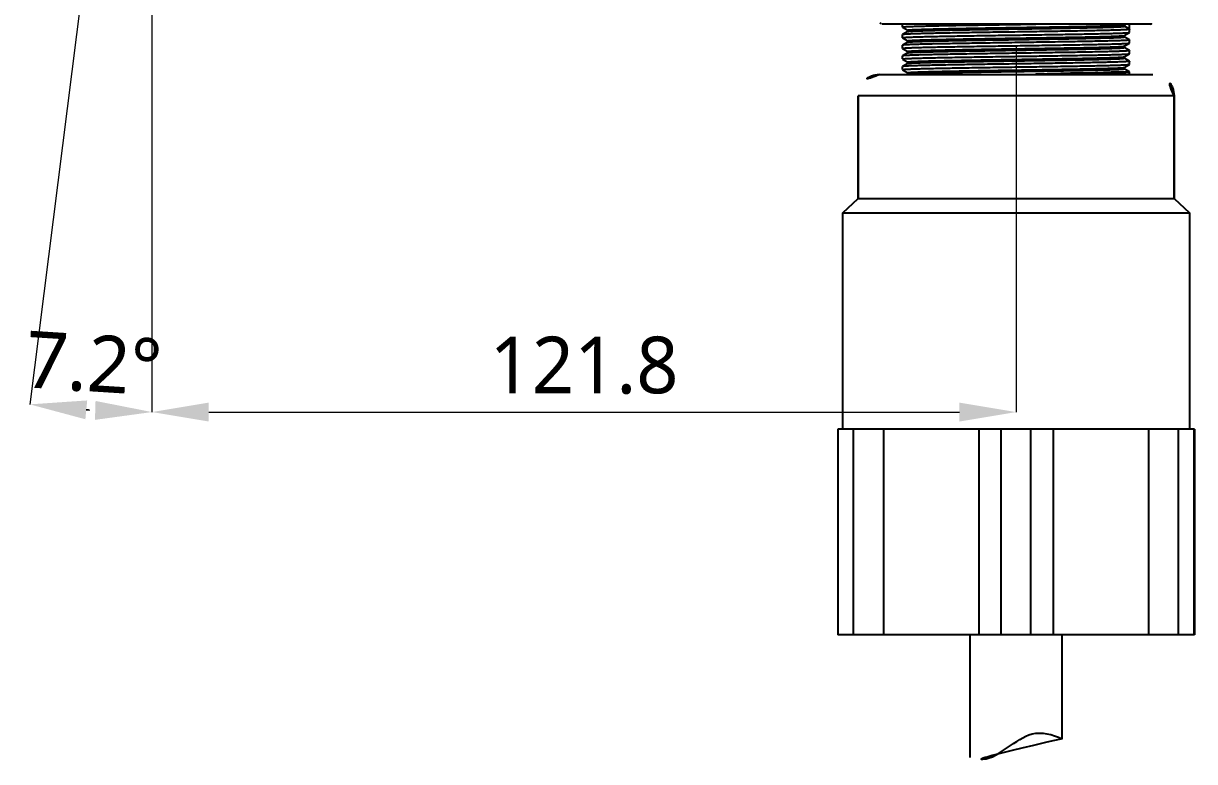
# Model space of a CAD drawing. Extents: x 2937 to 16296674686, y -37409617162 to -250.
# Drawn here: x 16296674314.7 to 16296674479.7, y -37409616994.5 to -37409616890.4 of the extents above; entities that cross this region are included whole.
import ezdxf

# ---------------------------------------------------------------- set-up
doc = ezdxf.new("R2010")
doc.units = 0
doc.header["$LTSCALE"] = 10
doc.header["$MEASUREMENT"] = 0
doc.header["$PDMODE"] = 3
doc.header["$PDSIZE"] = -10
doc.layers.get('0').update_dxf_attribs({"linetype": 'CONTINUOUS'})
doc.layers.get('DEFPOINTS').update_dxf_attribs({"linetype": 'CONTINUOUS'})
doc.layers.add('02___PRT_ALL_AXES', color=7, linetype='CONTINUOUS')
doc.styles.add('Daelim Dimension', font='NanumGothic_1.ttf')
doc.dimstyles.new('DEFAULT', dxfattribs={"dimscale": 2, "dimtxt": 4, "dimasz": 4, "dimexe": 0, "dimexo": 2, "dimgap": 1, "dimtad": 1, "dimdec": 1, "dimzin": 9, "dimdsep": 46, "dimtxsty": 'Daelim Dimension', "dimcen": 0.5, "dimclrd": 5, "dimclre": 5, "dimclrt": 7, "dimadec": 1, "dimazin": 0, "dimtfac": 1, "dimtdec": 1, "dimtix": 1, "dimtmove": 0, "dimatfit": 3, "dimfxl": 1, "dimtolj": 1, "dimtzin": 1, "dimlwd": 9, "dimlwe": 9, "dimarcsym": 0})

# ---------------------------------------------------------------- blocks, each defined once
blk = doc.blocks.new('*D14')
at = {"color": 5, "lineweight": 9, "ltscale": 0.5, "transparency": 16777216}
for p, q in [((16296674332.79675, -37409616811.85373), (16296674332.79675, -37409616945.20768)), ((16296674454.59857, -37409616893.50962), (16296674454.59857, -37409616945.20768)), ((16296674340.79675, -37409616945.20768), (16296674446.59857, -37409616945.20768))]:
    blk.add_line(p, q, dxfattribs=at)
at = {"color": 5, "ltscale": 0.5, "transparency": 16777216}
for points in [[(16296674340.79675, -37409616943.87434), (16296674340.79675, -37409616946.54102), (16296674332.79675, -37409616945.20768)], [(16296674446.59857, -37409616943.87434), (16296674446.59857, -37409616946.54102), (16296674454.59857, -37409616945.20768)]]:
    blk.add_solid(points, dxfattribs=at)
at = {"layer": 'DEFPOINTS', "color": 0, "ltscale": 0.5, "transparency": 16777216}
for p in [(16296674332.79675, -37409616807.85373), (16296674454.59857, -37409616889.50962), (16296674454.59857, -37409616945.20768)]:
    blk.add_point(p, dxfattribs=at)
at = {"color": 7, "ltscale": 0.5, "transparency": 16777216, "insert": (16296674393.69766, -37409616938.64688), "char_height": 8, "attachment_point": 5, "style": 'Daelim Dimension'}
blk.add_mtext('\\A1;121.8', dxfattribs=at)
blk = doc.blocks.new('*D23')
at = {"color": 5, "lineweight": 9, "ltscale": 0.5, "transparency": 16777216}
for p, q in [((16296674332.796749, -37409616813.625504), (16296674332.7967, -37409616945.20768)), ((16296674331.93248, -37409616814.691566), (16296674315.573351, -37409616944.123543))]:
    blk.add_line(p, q, dxfattribs=at)
blk.add_arc((16296674332.796749, -37409616807.853531), 137.35415, 266.13406877, 266.66239337, dxfattribs=at)
at = {"color": 5, "ltscale": 0.5, "transparency": 16777216}
for points in [[(16296674323.407459, -37409616946.22226), (16296674323.66466, -37409616943.568024), (16296674315.573351, -37409616944.123543)], [(16296674324.838921, -37409616943.641937), (16296674324.761271, -37409616946.30748), (16296674332.7967, -37409616945.20768)]]:
    blk.add_solid(points, dxfattribs=at)
at = {"layer": 'DEFPOINTS', "color": 0, "ltscale": 0.5, "transparency": 16777216}
for p in [(16296674333.95709, -37409616798.673012), (16296674332.796749, -37409616807.853737), (16296674332.796749, -37409616809.625504), (16296674332.434059, -37409616810.723152), (16296674327.04212, -37409616945.087082)]:
    blk.add_point(p, dxfattribs=at)
at = {"color": 7, "ltscale": 0.5, "transparency": 16777216, "insert": (16296674324.580139, -37409616938.388527), "char_height": 8, "attachment_point": 5, "rotation": 356.39823723, "style": 'Daelim Dimension'}
blk.add_mtext('\\A1;7.2°', dxfattribs=at)

msp = doc.modelspace()

# ---------------------------------------------------------------- hatches: boundary and pattern name
h = msp.add_hatch()
h.set_pattern_fill('AR-HBONE', color=1, scale=0.03, style=0)
h.set_pattern_definition([(45, (16296671719.4246, -37409616313.9953), (4e-16, 4.310523), [9.144, -3.048]), (135, (16296671721.58, -37409616311.84), (4e-16, 4.310523), [9.144, -3.048])])
edge = h.paths.add_edge_path()
edge.add_line((16296674454.59857, -37409616976.614288), (16296674448.09857, -37409616976.614288))
edge.add_line((16296674448.09857, -37409616976.614288), (16296674448.09857, -37409616993.921043))
edge.add_spline(control_points=[(16296674448.09857, -37409616993.921051), (16296674448.71759, -37409616994.110268), (16296674450.9907, -37409616994.4888), (16296674453.05879, -37409616992.702583), (16296674454.59857, -37409616991.688423)], knot_values=[9.7370628381, 9.7370628381, 9.7370628381, 9.7370628381, 11.6709953029, 16.9351229928, 16.9351229928, 16.9351229928, 16.9351229928], degree=3, periodic=0)
edge.add_line((16296674454.59857, -37409616991.688423), (16296674454.59857, -37409616976.614304))
edge = h.paths.add_edge_path()
edge.add_spline(control_points=[(16296674454.59857, -37409616991.688423), (16296674455.3356, -37409616991.202972), (16296674457.40555, -37409616990.037491), (16296674459.64057, -37409616990.624329), (16296674461.09857, -37409616991.271713)], knot_values=[2.7200032427, 2.7200032427, 2.7200032427, 2.7200032427, 5.23974183, 9.7370628381, 9.7370628381, 9.7370628381, 9.7370628381], degree=3, periodic=0)
edge.add_line((16296674461.09857, -37409616991.271713), (16296674461.09857, -37409616976.614304))
edge.add_line((16296674461.09857, -37409616976.614288), (16296674454.59857, -37409616976.614288))
edge.add_line((16296674454.59857, -37409616976.614288), (16296674454.59857, -37409616991.688408))

# ---------------------------------------------------------------- linework, layer by layer
at = {"color": 9, "linetype": 'Continuous'}
for p, q in [((16296674473.548571, -37409616890.509621), (16296674435.648569, -37409616890.509621)), ((16296674438.59857, -37409616890.926613), (16296674438.59857, -37409616890.509621)), ((16296674438.59857, -37409616890.926613), (16296674438.59857, -37409616890.509621)), ((16296674469.84297, -37409616890.616089), (16296674470.027309, -37409616890.509621)), ((16296674470.59857, -37409616891.676613), (16296674470.59857, -37409616890.509621)), ((16296674470.59857, -37409616891.676613), (16296674470.59857, -37409616890.509621)), ((16296674438.60391, -37409616891.986473), (16296674438.59857, -37409616891.99263)), ((16296674438.59857, -37409616892.426613), (16296674438.59857, -37409616891.99263)), ((16296674438.59857, -37409616892.426613), (16296674438.59857, -37409616891.99263)), ((16296674438.60391, -37409616890.932777), (16296674439.35417, -37409616891.366089)), ((16296674439.35417, -37409616891.553146), (16296674438.60391, -37409616891.986473)), ((16296674439.34857, -37409616891.359619), (16296674439.34857, -37409616891.559624)), ((16296674469.84297, -37409616892.116089), (16296674470.593229, -37409616891.682777)), ((16296674469.84857, -37409616890.809624), (16296674469.84857, -37409616890.609619)), ((16296674470.59857, -37409616891.24263), (16296674469.84857, -37409616890.809624)), ((16296674469.84857, -37409616892.309624), (16296674469.84857, -37409616892.109619)), ((16296674470.593229, -37409616891.682777), (16296674470.59857, -37409616891.676613)), ((16296674438.60391, -37409616893.486473), (16296674438.59857, -37409616893.49263)), ((16296674438.59857, -37409616893.926613), (16296674438.59857, -37409616893.49263)), ((16296674438.59857, -37409616893.926613), (16296674438.59857, -37409616893.49263)), ((16296674438.60391, -37409616892.432777), (16296674439.35417, -37409616892.866089)), ((16296674439.35417, -37409616893.053146), (16296674438.60391, -37409616893.486473)), ((16296674439.34857, -37409616892.859619), (16296674439.34857, -37409616893.059624)), ((16296674470.593229, -37409616892.736473), (16296674469.84297, -37409616892.303146)), ((16296674469.84297, -37409616893.616089), (16296674470.593229, -37409616893.182777)), ((16296674470.593229, -37409616894.236473), (16296674469.84297, -37409616893.803146)), ((16296674469.84857, -37409616893.809624), (16296674469.84857, -37409616893.609619)), ((16296674470.593229, -37409616893.182777), (16296674470.59857, -37409616893.176613)), ((16296674470.59857, -37409616893.176613), (16296674470.59857, -37409616892.74263)), ((16296674470.59857, -37409616893.176613), (16296674470.59857, -37409616892.74263)), ((16296674438.60391, -37409616894.986473), (16296674438.59857, -37409616894.99263)), ((16296674438.59857, -37409616895.426613), (16296674438.59857, -37409616894.99263)), ((16296674438.59857, -37409616895.426613), (16296674438.59857, -37409616894.99263)), ((16296674438.60391, -37409616893.932777), (16296674439.35417, -37409616894.366089)), ((16296674439.35417, -37409616894.553146), (16296674438.60391, -37409616894.986473)), ((16296674438.60391, -37409616895.432777), (16296674439.35417, -37409616895.866089)), ((16296674439.34857, -37409616894.359619), (16296674439.34857, -37409616894.559624)), ((16296674469.84297, -37409616895.116089), (16296674470.593229, -37409616894.682777)), ((16296674470.593229, -37409616895.736473), (16296674469.84297, -37409616895.303146)), ((16296674469.84857, -37409616895.309624), (16296674469.84857, -37409616895.109619)), ((16296674470.593229, -37409616894.682777), (16296674470.59857, -37409616894.676613)), ((16296674470.59857, -37409616894.676613), (16296674470.59857, -37409616894.24263)), ((16296674470.59857, -37409616894.676613), (16296674470.59857, -37409616894.24263)), ((16296674438.60391, -37409616896.486473), (16296674438.59857, -37409616896.49263)), ((16296674438.59857, -37409616896.926613), (16296674438.59857, -37409616896.49263)), ((16296674438.59857, -37409616896.926613), (16296674438.59857, -37409616896.49263)), ((16296674439.35417, -37409616896.053146), (16296674438.60391, -37409616896.486473)), ((16296674438.60391, -37409616896.932777), (16296674439.35417, -37409616897.366089)), ((16296674439.34857, -37409616895.859619), (16296674439.34857, -37409616896.059624)), ((16296674469.84297, -37409616896.616089), (16296674470.593229, -37409616896.182777)), ((16296674470.593229, -37409616897.236473), (16296674469.84297, -37409616896.803146)), ((16296674469.84857, -37409616896.809624), (16296674469.84857, -37409616896.609619)), ((16296674470.593229, -37409616896.182777), (16296674470.59857, -37409616896.176613)), ((16296674470.59857, -37409616896.176613), (16296674470.59857, -37409616895.74263)), ((16296674470.59857, -37409616896.176613), (16296674470.59857, -37409616895.74263)), ((16296674435.34857, -37409616897.614288), (16296674473.84857, -37409616897.614288)), ((16296674439.35417, -37409616897.553146), (16296674439.24831, -37409616897.614288)), ((16296674439.34857, -37409616897.359619), (16296674439.34857, -37409616897.559624)), ((16296674470.59857, -37409616897.614288), (16296674470.59857, -37409616897.24263)), ((16296674470.59857, -37409616897.614288), (16296674470.59857, -37409616897.24263))]:
    msp.add_line(p, q, dxfattribs=at)
at = {"color": 7, "linetype": 'Continuous'}
for p, q in [((16296674476.84857, -37409616900.614288), (16296674432.34857, -37409616900.614288)), ((16296674432.34857, -37409616915.114288), (16296674432.34857, -37409616900.614288)), ((16296674476.84857, -37409616915.114288), (16296674476.84857, -37409616900.614288)), ((16296674479.748421, -37409616947.614288), (16296674429.448721, -37409616947.614288)), ((16296674429.510309, -37409616976.614288), (16296674429.510309, -37409616947.614288)), ((16296674431.68457, -37409616976.614288), (16296674431.68457, -37409616947.614288)), ((16296674435.91678, -37409616947.614288), (16296674435.91678, -37409616976.614288)), ((16296674449.33968, -37409616947.614288), (16296674449.33968, -37409616976.614288)), ((16296674452.502951, -37409616976.614288), (16296674452.502951, -37409616947.614288)), ((16296674456.6742, -37409616976.614288), (16296674456.6742, -37409616947.614288)), ((16296674459.83968, -37409616947.614288), (16296674459.83968, -37409616976.614288)), ((16296674473.268181, -37409616947.614288), (16296674473.268181, -37409616976.614288)), ((16296674477.50127, -37409616976.614288), (16296674477.50127, -37409616947.614288)), ((16296674479.67761, -37409616976.614288), (16296674479.67761, -37409616947.614288)), ((16296674479.748421, -37409616976.614288), (16296674429.448721, -37409616976.614288)), ((16296674448.09857, -37409616993.921051), (16296674448.09857, -37409616976.614288)), ((16296674461.09857, -37409616991.271713), (16296674461.09857, -37409616976.614288))]:
    msp.add_line(p, q, dxfattribs=at)
at = {"color": 9, "linetype": 'Continuous'}
for centre, start, end in [((16296674435.648569, -37409616890.309624), 180, 270), ((16296674473.548571, -37409616890.309624), 270, 0)]:
    msp.add_arc(centre, 0.2, start, end, dxfattribs=at)
at = {"color": 7, "linetype": 'Continuous'}
for centre, start, end in [((16296674435.34857, -37409616900.614288), 90, 180), ((16296674473.84857, -37409616900.614288), 0, 90)]:
    msp.add_arc(centre, 3, start, end, dxfattribs=at)
at = {"color": 9, "linetype": 'Continuous'}
for points, knots in [([(16296674438.59857, -37409616890.926613), (16296674438.59857, -37409616890.92366), (16296674438.608191, -37409616890.917419), (16296674438.625561, -37409616890.912552), (16296674438.65617, -37409616890.905907), (16296674438.69758, -37409616890.899841), (16296674438.7512, -37409616890.893379), (16296674438.84597, -37409616890.884117), (16296674438.99382, -37409616890.87294), (16296674439.20595, -37409616890.860207), (16296674439.46394, -37409616890.847397), (16296674439.766991, -37409616890.834518), (16296674440.11422, -37409616890.821609), (16296674440.504589, -37409616890.80867), (16296674441.10784, -37409616890.790604), (16296674441.95997, -37409616890.768417), (16296674443.092819, -37409616890.742706), (16296674444.36265, -37409616890.716942), (16296674445.75433, -37409616890.691116), (16296674447.251301, -37409616890.665268), (16296674448.835739, -37409616890.639389), (16296674451.067961, -37409616890.604431), (16296674453.92944, -37409616890.561523), (16296674456.237711, -37409616890.527206), (16296674457.397221, -37409616890.509644)], [0, 0, 0, 0, 0.0004694732, 0.0014812246, 0.0031014606, 0.0053419749, 0.0082060273, 0.0116943961, 0.0205375138, 0.0318466089, 0.0455916713, 0.0617350016, 0.0802256462, 0.1010108101, 0.1240300982, 0.1764844114, 0.2369677329, 0.3047609379, 0.3790567077, 0.458972199, 0.5435561705, 0.631800675, 0.8150431277, 1, 1, 1, 1]), ([(16296674438.59857, -37409616892.426613), (16296674438.59857, -37409616892.42411), (16296674438.605881, -37409616892.418503), (16296674438.620081, -37409616892.414062), (16296674438.64432, -37409616892.408157), (16296674438.6945, -37409616892.399918), (16296674438.781309, -37409616892.389908), (16296674438.91325, -37409616892.378738), (16296674439.082451, -37409616892.367378), (16296674439.288361, -37409616892.355949), (16296674439.53054, -37409616892.344467), (16296674439.80843, -37409616892.332947), (16296674440.121361, -37409616892.321411), (16296674440.60644, -37409616892.305267), (16296674441.294161, -37409616892.285461), (16296674442.212311, -37409616892.26252), (16296674443.24781, -37409616892.239517), (16296674444.39082, -37409616892.216476), (16296674445.63052, -37409616892.193398), (16296674446.95516, -37409616892.170303), (16296674448.854309, -37409616892.138893), (16296674451.341169, -37409616892.10025), (16296674454.39414, -37409616892.054642), (16296674457.45484, -37409616892.009033), (16296674460.40756, -37409616891.96347), (16296674462.749519, -37409616891.924583), (16296674464.48587, -37409616891.892868), (16296674465.655701, -37409616891.86982), (16296674466.72077, -37409616891.846802), (16296674467.671, -37409616891.823853), (16296674468.4974, -37409616891.800972), (16296674469.10498, -37409616891.78112), (16296674469.52335, -37409616891.76487), (16296674469.78459, -37409616891.753357), (16296674470.00985, -37409616891.741913), (16296674470.198589, -37409616891.730476), (16296674470.35043, -37409616891.719254), (16296674470.46488, -37409616891.708023), (16296674470.537029, -37409616891.698463), (16296674470.57552, -37409616891.689743), (16296674470.588619, -37409616891.685417), (16296674470.59321, -37409616891.682777)], [0, 0, 0, 0, 0.0002342781, 0.0007143443, 0.0014763397, 0.0025272477, 0.0055025926, 0.0096443272, 0.0149444272, 0.0213908062, 0.0289704798, 0.037665619, 0.0474546273, 0.0583156502, 0.0831487644, 0.111929456, 0.1443853934, 0.1802112497, 0.2190656521, 0.2605815076, 0.3043659124, 0.3970644244, 0.4936603435, 0.59050032, 0.6839226304, 0.7704015941, 0.8100019076, 0.8466677334, 0.8800505092, 0.909836291, 0.9357420995, 0.9575243429, 0.9668037333, 0.9749789596, 0.9820293255, 0.9879401563, 0.9926988528, 0.9962942164, 0.9987229413, 0.9995028214, 1, 1, 1, 1]), ([(16296674470.59857, -37409616891.24263), (16296674470.59857, -37409616891.245132), (16296674470.591261, -37409616891.250748), (16296674470.577061, -37409616891.255173), (16296674470.55282, -37409616891.261078), (16296674470.50264, -37409616891.269333), (16296674470.415819, -37409616891.279343), (16296674470.283871, -37409616891.290497), (16296674470.114651, -37409616891.301857), (16296674469.908739, -37409616891.313293), (16296674469.666531, -37409616891.324783), (16296674469.38863, -37409616891.336304), (16296674469.07568, -37409616891.347839), (16296674468.59057, -37409616891.363983), (16296674467.90283, -37409616891.383789), (16296674466.98465, -37409616891.406723), (16296674465.949141, -37409616891.429733), (16296674464.80612, -37409616891.452766), (16296674463.56638, -37409616891.475853), (16296674462.241699, -37409616891.49894), (16296674460.34251, -37409616891.53035), (16296674457.85565, -37409616891.569), (16296674454.80271, -37409616891.614609), (16296674451.74205, -37409616891.660217), (16296674448.78936, -37409616891.705772), (16296674446.447439, -37409616891.744659), (16296674444.711149, -37409616891.776367), (16296674443.54137, -37409616891.799423), (16296674442.47633, -37409616891.822441), (16296674441.526119, -37409616891.845398), (16296674440.699711, -37409616891.868271), (16296674440.09214, -37409616891.888123), (16296674439.673759, -37409616891.904373), (16296674439.412531, -37409616891.915878), (16296674439.187269, -37409616891.927338), (16296674438.998541, -37409616891.938766), (16296674438.846701, -37409616891.949982), (16296674438.73226, -37409616891.961227), (16296674438.66011, -37409616891.970787), (16296674438.62162, -37409616891.9795), (16296674438.608521, -37409616891.983818), (16296674438.60392, -37409616891.986473)], [0, 0, 0, 0, 0.0002342803, 0.0007143573, 0.0014763738, 0.0025273153, 0.0055027721, 0.0096447524, 0.0149452852, 0.0213921227, 0.0289722293, 0.0376681144, 0.0474578867, 0.0583193625, 0.0831537728, 0.1119349246, 0.1443912869, 0.1802175229, 0.2190728763, 0.2605905256, 0.3043762303, 0.3970756171, 0.4936690477, 0.5905076533, 0.6839299975, 0.7704067922, 0.8100054764, 0.8466695094, 0.880051349, 0.9098369192, 0.9357428749, 0.957525218, 0.9668044724, 0.9749795889, 0.9820298514, 0.9879404967, 0.9926990348, 0.9962943271, 0.9987229856, 0.9995028391, 1, 1, 1, 1]), ([(16296674439.348579, -37409616892.859619), (16296674439.348579, -37409616892.857201), (16296674439.35523, -37409616892.851646), (16296674439.36867, -37409616892.847191), (16296674439.391251, -37409616892.84137), (16296674439.43815, -37409616892.833191), (16296674439.519199, -37409616892.823303), (16296674439.64246, -37409616892.812241), (16296674439.80051, -37409616892.800987), (16296674439.992849, -37409616892.78968), (16296674440.21911, -37409616892.778313), (16296674440.47875, -37409616892.766907), (16296674440.77116, -37409616892.755493), (16296674441.22455, -37409616892.739517), (16296674441.867519, -37409616892.719902), (16296674442.726231, -37409616892.697189), (16296674443.69512, -37409616892.674423), (16296674444.765209, -37409616892.651611), (16296674445.926559, -37409616892.628769), (16296674447.1684, -37409616892.605911), (16296674448.951229, -37409616892.574799), (16296674451.289511, -37409616892.536522), (16296674454.1656, -37409616892.491364), (16296674457.05772, -37409616892.44619), (16296674459.858749, -37409616892.401077), (16296674462.46496, -37409616892.356079), (16296674464.470341, -37409616892.317368), (16296674465.90555, -37409616892.285629), (16296674466.83102, -37409616892.262894), (16296674467.64296, -37409616892.240196), (16296674468.333839, -37409616892.217682), (16296674468.897261, -37409616892.195282), (16296674469.28458, -37409616892.17572), (16296674469.5268, -37409616892.159149), (16296674469.6569, -37409616892.148102), (16296674469.752001, -37409616892.13707), (16296674469.80373, -37409616892.128693), (16296674469.823339, -37409616892.123352)], [0, 0, 0, 0, 0.0002382656, 0.0007130389, 0.001462572, 0.0024946625, 0.0054147597, 0.0094781559, 0.0146767982, 0.0209998564, 0.0284351982, 0.0369650844, 0.046569037, 0.0572263448, 0.081599453, 0.1098579161, 0.1417397107, 0.176950837, 0.2151628004, 0.2560227825, 0.2991508689, 0.3905940365, 0.4861064423, 0.5821513982, 0.6751721208, 0.7617240486, 0.8386028426, 0.8725087971, 0.9029629467, 0.9296831285, 0.9524233358, 0.9709711328, 0.9851590151, 0.9905754287, 0.9948588005, 0.9980006286, 1, 1, 1, 1]), ([(16296674439.348591, -37409616891.359619), (16296674439.348591, -37409616891.357193), (16296674439.355301, -37409616891.351624), (16296674439.36883, -37409616891.347153), (16296674439.391581, -37409616891.341293), (16296674439.43885, -37409616891.333076), (16296674439.52054, -37409616891.323158), (16296674439.64476, -37409616891.312057), (16296674439.804029, -37409616891.300774), (16296674439.99786, -37409616891.289413), (16296674440.22587, -37409616891.277992), (16296674440.48749, -37409616891.266548), (16296674440.782129, -37409616891.255081), (16296674441.23893, -37409616891.239037), (16296674441.886669, -37409616891.219353), (16296674442.751631, -37409616891.196564), (16296674443.7274, -37409616891.173698), (16296674444.804859, -37409616891.150803), (16296674445.97393, -37409616891.127869), (16296674447.22368, -37409616891.104919), (16296674449.016939, -37409616891.0737), (16296674451.36746, -37409616891.035278), (16296674454.2565, -37409616890.989937), (16296674457.1583, -37409616890.944611), (16296674459.96455, -37409616890.899323), (16296674462.195379, -37409616890.860687), (16296674463.854099, -37409616890.829208), (16296674464.975889, -37409616890.80629), (16296674466.00061, -37409616890.783409), (16296674466.918671, -37409616890.760582), (16296674467.721491, -37409616890.737839), (16296674468.401569, -37409616890.715202), (16296674468.88855, -37409616890.695473), (16296674469.212061, -37409616890.679138), (16296674469.40382, -37409616890.667801), (16296674469.5609, -37409616890.656464), (16296674469.683161, -37409616890.645508), (16296674469.769939, -37409616890.634377), (16296674469.81624, -37409616890.626167), (16296674469.832821, -37409616890.620461)], [0, 0, 0, 0, 0.0002392952, 0.0007169079, 0.0014715204, 0.0025112283, 0.0054541015, 0.0095473535, 0.0147839009, 0.0211546391, 0.028644997, 0.0372366029, 0.0469108009, 0.0576458861, 0.0821918567, 0.1106481396, 0.1427467816, 0.1781892957, 0.2166442747, 0.2577513408, 0.3011275868, 0.3930445682, 0.4889652969, 0.5853098765, 0.6784826523, 0.7650067759, 0.804753453, 0.8416537041, 0.875361423, 0.9055636032, 0.9319760864, 0.9543538606, 0.9724889048, 0.9799107651, 0.9862122196, 0.9913805284, 0.9954037616, 0.9982752981, 1, 1, 1, 1]), ([(16296674439.3542, -37409616891.553146), (16296674439.35581, -37409616891.552223), (16296674439.365311, -37409616891.547813), (16296674439.37554, -37409616891.545303), (16296674439.3839, -37409616891.543373)], [0, 0, 0, 0, 0.1785151512, 1, 1, 1, 1]), ([(16296674439.3839, -37409616891.543373), (16296674439.38682, -37409616891.542686), (16296674439.400391, -37409616891.539757), (16296674439.41408, -37409616891.537422), (16296674439.424829, -37409616891.535744)], [0, 0, 0, 0, 0.2156387925, 1, 1, 1, 1]), ([(16296674439.424829, -37409616891.535744), (16296674439.495399, -37409616891.524673), (16296674439.68265, -37409616891.508583), (16296674440.029739, -37409616891.486717), (16296674440.508459, -37409616891.465157), (16296674441.11425, -37409616891.442917), (16296674441.84178, -37409616891.420647), (16296674443.035179, -37409616891.388939), (16296674444.77331, -37409616891.350616), (16296674447.10866, -37409616891.306396), (16296674449.71385, -37409616891.261993), (16296674452.495029, -37409616891.217461), (16296674455.35198, -37409616891.17289), (16296674458.181801, -37409616891.128326), (16296674460.47661, -37409616891.090553), (16296674462.22258, -37409616891.059837), (16296674463.43659, -37409616891.037292), (16296674464.57082, -37409616891.014771), (16296674465.61503, -37409616890.992271), (16296674466.559799, -37409616890.969818), (16296674467.396589, -37409616890.947418), (16296674468.022881, -37409616890.92807), (16296674468.46434, -37409616890.912323), (16296674468.74897, -37409616890.901047), (16296674469.001659, -37409616890.889809), (16296674469.2218, -37409616890.878601), (16296674469.408991, -37409616890.867416), (16296674469.562611, -37409616890.856392), (16296674469.68284, -37409616890.845337), (16296674469.768299, -37409616890.835007), (16296674469.819679, -37409616890.825027), (16296674469.84214, -37409616890.817459), (16296674469.84857, -37409616890.811996), (16296674469.84857, -37409616890.809624)], [0, 0, 0, 0, 0.0070394031, 0.0184989603, 0.0342859644, 0.0542606111, 0.0782429911, 0.1060196526, 0.1719173329, 0.2495825874, 0.3362191637, 0.4287066052, 0.5237135432, 0.6178180662, 0.7076307787, 0.7499070698, 0.7899167196, 0.8272971527, 0.8617123701, 0.8928516919, 0.9204334729, 0.9442112743, 0.9546040548, 0.9639687464, 0.9722845782, 0.9795314193, 0.9856942541, 0.9907610154, 0.9947203854, 0.997566058, 0.9993023815, 0.9997660396, 1, 1, 1, 1]), ([(16296674469.823339, -37409616892.123352), (16296674469.82542, -37409616892.12278), (16296674469.8321, -37409616892.120827), (16296674469.83877, -37409616892.1185), (16296674469.842939, -37409616892.116089)], [0, 0, 0, 0, 0.30956442, 1, 1, 1, 1]), ([(16296674438.59857, -37409616893.926613), (16296674438.59857, -37409616893.92411), (16296674438.605881, -37409616893.918503), (16296674438.620081, -37409616893.914062), (16296674438.64432, -37409616893.908157), (16296674438.6945, -37409616893.899918), (16296674438.781309, -37409616893.889908), (16296674438.91326, -37409616893.878738), (16296674439.08247, -37409616893.867378), (16296674439.28838, -37409616893.855949), (16296674439.530569, -37409616893.844467), (16296674439.80846, -37409616893.832947), (16296674440.121401, -37409616893.821411), (16296674440.60647, -37409616893.805267), (16296674441.294201, -37409616893.785461), (16296674442.21236, -37409616893.762512), (16296674443.24786, -37409616893.739517), (16296674444.3909, -37409616893.716476), (16296674445.63065, -37409616893.693398), (16296674446.95533, -37409616893.670303), (16296674448.854521, -37409616893.638893), (16296674451.34141, -37409616893.60025), (16296674454.394421, -37409616893.554626), (16296674457.45513, -37409616893.509033), (16296674460.407841, -37409616893.46347), (16296674462.74975, -37409616893.424583), (16296674464.48604, -37409616893.392868), (16296674465.65584, -37409616893.369812), (16296674466.72089, -37409616893.346802), (16296674467.671101, -37409616893.323837), (16296674468.49748, -37409616893.300957), (16296674469.10504, -37409616893.28112), (16296674469.523399, -37409616893.264862), (16296674469.78462, -37409616893.253357), (16296674470.009871, -37409616893.241913), (16296674470.198601, -37409616893.230476), (16296674470.350439, -37409616893.219254), (16296674470.46488, -37409616893.208023), (16296674470.537029, -37409616893.198463), (16296674470.57552, -37409616893.189743), (16296674470.588619, -37409616893.185417), (16296674470.59321, -37409616893.182777)], [0, 0, 0, 0, 0.0002342778, 0.0007143442, 0.0014763436, 0.0025272621, 0.0055026595, 0.0096445277, 0.0149448434, 0.021391422, 0.0289712368, 0.0376666008, 0.0474557844, 0.0583167904, 0.0831498734, 0.1119306573, 0.1443870698, 0.1802137597, 0.219069514, 0.2605872366, 0.304372755, 0.3970721114, 0.4936687754, 0.5905099733, 0.6839321866, 0.7704080587, 0.8100072287, 0.8466719789, 0.880054095, 0.9098393906, 0.9357446178, 0.9575262361, 0.966805046, 0.9749798079, 0.9820298934, 0.9879404705, 0.9926989939, 0.9962942856, 0.9987229647, 0.9995028301, 1, 1, 1, 1]), ([(16296674470.59849, -37409616892.743393), (16296674470.5979, -37409616892.746109), (16296674470.58976, -37409616892.751152), (16296674470.574499, -37409616892.75602), (16296674470.549089, -37409616892.761719), (16296674470.49736, -37409616892.770081), (16296674470.40868, -37409616892.779999), (16296674470.274549, -37409616892.791206), (16296674470.10326, -37409616892.802551), (16296674469.89537, -37409616892.81398), (16296674469.651291, -37409616892.825447), (16296674469.37163, -37409616892.83696), (16296674469.057039, -37409616892.848488), (16296674468.569981, -37409616892.864601), (16296674467.88007, -37409616892.884392), (16296674466.95965, -37409616892.907318), (16296674465.922359, -37409616892.93029), (16296674464.778021, -37409616892.953323), (16296674463.53743, -37409616892.976357), (16296674462.212339, -37409616892.999443), (16296674460.313459, -37409616893.030823), (16296674457.827881, -37409616893.069412), (16296674454.77738, -37409616893.114983), (16296674451.720131, -37409616893.160553), (16296674448.771481, -37409616893.206062), (16296674446.433161, -37409616893.244904), (16296674444.69976, -37409616893.276588), (16296674443.53204, -37409616893.299622), (16296674442.46892, -37409616893.322609), (16296674441.520479, -37409616893.345543), (16296674440.69566, -37409616893.368393), (16296674440.08926, -37409616893.388222), (16296674439.671709, -37409616893.404457), (16296674439.41099, -37409616893.415947), (16296674439.186171, -37409616893.427399), (16296674438.99781, -37409616893.438812), (16296674438.84626, -37409616893.450027), (16296674438.73204, -37409616893.46125), (16296674438.660021, -37409616893.47081), (16296674438.62159, -37409616893.479507), (16296674438.608521, -37409616893.483818), (16296674438.60392, -37409616893.486473)], [0, 0, 0, 0, 0.0002603101, 0.0007756315, 0.0015738287, 0.0026607785, 0.0057067983, 0.0099167429, 0.0152821263, 0.0217907157, 0.0294294304, 0.0381803293, 0.0480215711, 0.0589310749, 0.0838502121, 0.1127021511, 0.1452148272, 0.1810830025, 0.2199657214, 0.2614964903, 0.3052818313, 0.3979432429, 0.494459821, 0.591190858, 0.6844845819, 0.7708244668, 0.8103563559, 0.8469568035, 0.880278735, 0.9100091333, 0.9358658494, 0.957606179, 0.9668672848, 0.9750264215, 0.9820630107, 0.987962266, 0.9927117516, 0.9963003903, 0.9987248266, 0.9995034682, 1, 1, 1, 1]), ([(16296674439.348579, -37409616894.359619), (16296674439.34857, -37409616894.357224), (16296674439.355089, -37409616894.351723), (16296674439.377831, -37409616894.344109), (16296674439.429911, -37409616894.334061), (16296674439.516479, -37409616894.323677), (16296674439.63829, -37409616894.312553), (16296674439.79393, -37409616894.301437), (16296674439.983549, -37409616894.290176), (16296674440.206551, -37409616894.2789), (16296674440.4625, -37409616894.267593), (16296674440.75078, -37409616894.256248), (16296674441.19783, -37409616894.240387), (16296674441.83194, -37409616894.220917), (16296674442.67902, -37409616894.198372), (16296674443.635099, -37409616894.175774), (16296674444.69146, -37409616894.153122), (16296674445.83843, -37409616894.130447), (16296674447.065531, -37409616894.107758), (16296674448.82884, -37409616894.076859), (16296674451.14415, -37409616894.038849), (16296674453.99584, -37409616893.994003), (16296674456.869539, -37409616893.94915), (16296674459.660351, -37409616893.90435), (16296674462.26639, -37409616893.85965), (16296674464.27862, -37409616893.821243), (16296674465.725361, -37409616893.78978), (16296674466.6642, -37409616893.767174), (16296674467.492689, -37409616893.744659), (16296674468.20326, -37409616893.722214), (16296674468.789419, -37409616893.70005), (16296674469.24579, -37409616893.677971), (16296674469.54303, -37409616893.65892), (16296674469.712721, -37409616893.642067), (16296674469.7747, -37409616893.633636), (16296674469.799749, -37409616893.628731)], [0, 0, 0, 0, 0.0002357427, 0.000704523, 0.0024619569, 0.0053423767, 0.0093493077, 0.0144776847, 0.0207154526, 0.0280492609, 0.036464488, 0.0459409393, 0.0564564433, 0.0805109165, 0.1084067931, 0.1398918756, 0.1746766345, 0.2124440477, 0.2528491744, 0.2955215909, 0.3860933449, 0.4808539518, 0.5763453991, 0.669083092, 0.755682761, 0.8329841549, 0.8672509294, 0.8981675868, 0.9254534183, 0.9488570073, 0.9681675819, 0.9832089544, 0.993847102, 0.997486876, 1, 1, 1, 1]), ([(16296674439.354191, -37409616893.053146), (16296674439.355061, -37409616893.05265), (16296674439.35947, -37409616893.050377), (16296674439.36418, -37409616893.048767), (16296674439.36795, -37409616893.047592)], [0, 0, 0, 0, 0.2023578732, 1, 1, 1, 1]), ([(16296674439.361891, -37409616894.549637), (16296674439.37752, -37409616894.543793), (16296674439.422211, -37409616894.535683), (16296674439.506451, -37409616894.524513), (16296674439.62632, -37409616894.513588), (16296674439.781099, -37409616894.502243), (16296674439.97068, -37409616894.490891), (16296674440.291491, -37409616894.474533), (16296674440.77541, -37409616894.454781), (16296674441.45219, -37409616894.432114), (16296674442.25223, -37409616894.409363), (16296674443.168011, -37409616894.386513), (16296674444.190981, -37409616894.363586), (16296674445.31152, -37409616894.340652), (16296674446.96957, -37409616894.309128), (16296674449.200689, -37409616894.270447), (16296674452.00848, -37409616894.225113), (16296674454.913179, -37409616894.179733), (16296674457.80611, -37409616894.134338), (16296674460.16033, -37409616894.095879), (16296674461.95673, -37409616894.064621), (16296674463.20887, -37409616894.041641), (16296674464.38027, -37409616894.018692), (16296674465.459961, -37409616893.995758), (16296674466.43782, -37409616893.972878), (16296674467.30467, -37409616893.95005), (16296674467.95385, -37409616893.930344), (16296674468.41168, -37409616893.914284), (16296674468.707001, -37409616893.902802), (16296674468.969219, -37409616893.891342), (16296674469.19775, -37409616893.879913), (16296674469.39204, -37409616893.868553), (16296674469.55168, -37409616893.857239), (16296674469.676189, -37409616893.84613), (16296674469.75808, -37409616893.836182), (16296674469.80546, -37409616893.827972), (16296674469.82827, -37409616893.822113), (16296674469.841829, -37409616893.817642), (16296674469.848539, -37409616893.812057), (16296674469.848539, -37409616893.809624)], [0, 0, 0, 0, 0.0016418142, 0.0044319486, 0.008375598, 0.0134683372, 0.0196980238, 0.0270508498, 0.0450602335, 0.0673273995, 0.0936468033, 0.1237716076, 0.157419148, 0.1942760039, 0.2339949332, 0.3205102823, 0.4137291038, 0.5101646146, 0.6062094812, 0.6982706452, 0.7417220963, 0.7829045929, 0.8214335727, 0.8569462571, 0.8891113182, 0.9176273362, 0.9422263043, 0.9529846572, 0.9626807268, 0.97129118, 0.9787978552, 0.9851833117, 0.9904317075, 0.9945337115, 0.9974833211, 0.998525707, 0.9992820346, 0.9997604908, 1, 1, 1, 1]), ([(16296674439.36795, -37409616893.047592), (16296674439.38579, -37409616893.042053), (16296674439.434311, -37409616893.033752), (16296674439.52453, -37409616893.022667), (16296674439.650009, -37409616893.011673), (16296674439.886431, -37409616892.99501), (16296674440.267099, -37409616892.975441), (16296674440.82321, -37409616892.953003), (16296674441.50775, -37409616892.930443), (16296674442.314341, -37409616892.907707), (16296674443.23547, -37409616892.884918), (16296674444.26255, -37409616892.862083), (16296674445.386, -37409616892.839203), (16296674447.045601, -37409616892.80777), (16296674449.27602, -37409616892.769203), (16296674452.080151, -37409616892.723984), (16296674454.977989, -37409616892.678719), (16296674457.861719, -37409616892.633453), (16296674460.207211, -37409616892.595093), (16296674461.996189, -37409616892.563919), (16296674463.24268, -37409616892.541), (16296674464.408581, -37409616892.518112), (16296674465.483009, -37409616892.495247), (16296674466.455959, -37409616892.472427), (16296674467.31834, -37409616892.449661), (16296674467.96413, -37409616892.43), (16296674468.419519, -37409616892.413986), (16296674468.713249, -37409616892.402542), (16296674468.974051, -37409616892.391113), (16296674469.20134, -37409616892.379723), (16296674469.39456, -37409616892.368378), (16296674469.55332, -37409616892.357109), (16296674469.677151, -37409616892.346024), (16296674469.758579, -37409616892.336113), (16296674469.805691, -37409616892.327911), (16296674469.828369, -37409616892.322083), (16296674469.841869, -37409616892.317612), (16296674469.848551, -37409616892.31205), (16296674469.848551, -37409616892.309624)], [0, 0, 0, 0, 0.0018374151, 0.0048200207, 0.0089507596, 0.0142212134, 0.0281358743, 0.0464408465, 0.0689683139, 0.0955073966, 0.1258137325, 0.1596032676, 0.1965619921, 0.2363460358, 0.3228817929, 0.4159920379, 0.5122132612, 0.6079657381, 0.6996874301, 0.7429614449, 0.7839666376, 0.8223213307, 0.8576686445, 0.889677666, 0.91805248, 0.9425271602, 0.9532302872, 0.9628752722, 0.9714414927, 0.9789093647, 0.9852602071, 0.9904811038, 0.9945622315, 0.9974956236, 0.9985320823, 0.9992845841, 0.9997610727, 1, 1, 1, 1]), ([(16296674469.799749, -37409616893.628731), (16296674469.804701, -37409616893.627762), (16296674469.81929, -37409616893.624542), (16296674469.834299, -37409616893.621094), (16296674469.842951, -37409616893.616089)], [0, 0, 0, 0, 0.3357853067, 1, 1, 1, 1]), ([(16296674438.59857, -37409616895.426613), (16296674438.59857, -37409616895.42411), (16296674438.605881, -37409616895.418503), (16296674438.620081, -37409616895.414062), (16296674438.64432, -37409616895.408157), (16296674438.6945, -37409616895.399918), (16296674438.781309, -37409616895.389908), (16296674438.913271, -37409616895.378738), (16296674439.082479, -37409616895.367378), (16296674439.288389, -37409616895.355949), (16296674439.5306, -37409616895.344467), (16296674439.80851, -37409616895.332947), (16296674440.12146, -37409616895.321404), (16296674440.60656, -37409616895.305267), (16296674441.2943, -37409616895.285461), (16296674442.21249, -37409616895.262512), (16296674443.247999, -37409616895.239517), (16296674444.39105, -37409616895.216469), (16296674445.6308, -37409616895.19339), (16296674446.955509, -37409616895.170303), (16296674448.8547, -37409616895.138893), (16296674451.34156, -37409616895.10025), (16296674454.39452, -37409616895.054626), (16296674457.455179, -37409616895.009033), (16296674460.407869, -37409616894.96347), (16296674462.749769, -37409616894.924583), (16296674464.48604, -37409616894.892868), (16296674465.655821, -37409616894.869812), (16296674466.72086, -37409616894.846802), (16296674467.67107, -37409616894.823837), (16296674468.497459, -37409616894.800957), (16296674469.10503, -37409616894.78112), (16296674469.523399, -37409616894.764862), (16296674469.78463, -37409616894.753357), (16296674470.00988, -37409616894.741913), (16296674470.198601, -37409616894.730476), (16296674470.350439, -37409616894.719254), (16296674470.46488, -37409616894.708023), (16296674470.537029, -37409616894.698463), (16296674470.57552, -37409616894.689743), (16296674470.588619, -37409616894.685417), (16296674470.59321, -37409616894.682777)], [0, 0, 0, 0, 0.00023428, 0.0007143554, 0.0014763697, 0.0025273084, 0.005502759, 0.0096447295, 0.0149452446, 0.0213920659, 0.0289721631, 0.0376680278, 0.0474577701, 0.0583192112, 0.0831535222, 0.1119347638, 0.1443914721, 0.1802183704, 0.2190743548, 0.2605925222, 0.3043785265, 0.3970777687, 0.4936716306, 0.5905110562, 0.683933247, 0.7704089278, 0.810007227, 0.8466712839, 0.8800531202, 0.9098385066, 0.9357440882, 0.9575261109, 0.9668051233, 0.9749800494, 0.9820301803, 0.9879406702, 0.9926990786, 0.9962943114, 0.9987229684, 0.9995028306, 1, 1, 1, 1]), ([(16296674470.59849, -37409616894.243401), (16296674470.5979, -37409616894.246117), (16296674470.58975, -37409616894.251152), (16296674470.574499, -37409616894.256027), (16296674470.54908, -37409616894.261726), (16296674470.497339, -37409616894.270081), (16296674470.408661, -37409616894.279999), (16296674470.27453, -37409616894.291206), (16296674470.103239, -37409616894.302551), (16296674469.89535, -37409616894.31398), (16296674469.651279, -37409616894.325447), (16296674469.37163, -37409616894.33696), (16296674469.057039, -37409616894.348488), (16296674468.56999, -37409616894.364601), (16296674467.880091, -37409616894.384392), (16296674466.959681, -37409616894.40731), (16296674465.922409, -37409616894.43029), (16296674464.778099, -37409616894.453308), (16296674463.53754, -37409616894.476357), (16296674462.2125, -37409616894.499443), (16296674460.31366, -37409616894.530807), (16296674457.828091, -37409616894.569412), (16296674454.77758, -37409616894.614967), (16296674451.72031, -37409616894.660553), (16296674448.771629, -37409616894.706047), (16296674446.43327, -37409616894.744904), (16296674444.69982, -37409616894.776588), (16296674443.53207, -37409616894.799622), (16296674442.468941, -37409616894.822609), (16296674441.5205, -37409616894.845543), (16296674440.695681, -37409616894.868393), (16296674440.089291, -37409616894.888222), (16296674439.67173, -37409616894.904457), (16296674439.411011, -37409616894.915947), (16296674439.18619, -37409616894.927399), (16296674438.99782, -37409616894.938812), (16296674438.84627, -37409616894.950027), (16296674438.73204, -37409616894.96125), (16296674438.660021, -37409616894.97081), (16296674438.62159, -37409616894.979507), (16296674438.608521, -37409616894.983818), (16296674438.60392, -37409616894.986473)], [0, 0, 0, 0, 0.000260392, 0.0007758128, 0.0015741059, 0.0026611456, 0.0057073253, 0.0099173604, 0.0152827204, 0.0217912255, 0.0294297751, 0.0381802811, 0.0480211594, 0.0589305667, 0.0838493517, 0.112701114, 0.1452132379, 0.1810806252, 0.2199623477, 0.2614915629, 0.3052754165, 0.397936084, 0.494453682, 0.5911851774, 0.6844792117, 0.7708213967, 0.8103546075, 0.8469558556, 0.8802781148, 0.9100085458, 0.9358651005, 0.9576053319, 0.9668666032, 0.9750258808, 0.982062581, 0.9879620215, 0.9927116679, 0.9963003725, 0.9987248276, 0.9995034697, 1, 1, 1, 1]), ([(16296674439.348591, -37409616895.859619), (16296674439.348591, -37409616895.857193), (16296674439.35532, -37409616895.851593), (16296674439.3689, -37409616895.847122), (16296674439.39175, -37409616895.841263), (16296674439.43922, -37409616895.833038), (16296674439.52125, -37409616895.823082), (16296674439.645969, -37409616895.811958), (16296674439.805889, -37409616895.800636), (16296674440.000509, -37409616895.789261), (16296674440.229429, -37409616895.777817), (16296674440.4921, -37409616895.766357), (16296674440.78792, -37409616895.754868), (16296674441.246519, -37409616895.7388), (16296674441.89677, -37409616895.71907), (16296674442.76502, -37409616895.69622), (16296674443.744419, -37409616895.673317), (16296674444.82576, -37409616895.650383), (16296674445.99889, -37409616895.627403), (16296674447.2528, -37409616895.604401), (16296674449.05154, -37409616895.573112), (16296674451.408489, -37409616895.534622), (16296674454.3043, -37409616895.489197), (16296674457.21114, -37409616895.443771), (16296674460.02006, -37409616895.398399), (16296674462.251381, -37409616895.359688), (16296674463.90892, -37409616895.328117), (16296674465.02853, -37409616895.305168), (16296674466.05019, -37409616895.282242), (16296674466.964291, -37409616895.259369), (16296674467.762239, -37409616895.236603), (16296674468.436569, -37409616895.213913), (16296674468.918209, -37409616895.194153), (16296674469.23703, -37409616895.177757), (16296674469.42498, -37409616895.16642), (16296674469.578039, -37409616895.155052), (16296674469.696159, -37409616895.144173), (16296674469.77849, -37409616895.13295), (16296674469.82201, -37409616895.124924), (16296674469.836929, -37409616895.11895)], [0, 0, 0, 0, 0.0002396651, 0.0007188715, 0.0014767491, 0.0025211188, 0.0054753882, 0.0095838662, 0.0148415084, 0.0212375819, 0.0287562258, 0.0373810331, 0.0470932726, 0.0578686716, 0.0825073708, 0.1110674884, 0.1432819837, 0.1788469857, 0.217430688, 0.2586694407, 0.3021766007, 0.3943449704, 0.490481986, 0.5869849938, 0.680237956, 0.7667465883, 0.8064449738, 0.8432691768, 0.8768723694, 0.9069394582, 0.9331896759, 0.9553748858, 0.9732904088, 0.9805924075, 0.9867688961, 0.9918050089, 0.9956898823, 0.9984198854, 1, 1, 1, 1]), ([(16296674439.37604, -37409616896.045288), (16296674439.39628, -37409616896.040009), (16296674439.449181, -37409616896.031616), (16296674439.546, -37409616896.020576), (16296674439.677731, -37409616896.009529), (16296674439.921989, -37409616895.992989), (16296674440.311689, -37409616895.973427), (16296674440.87768, -37409616895.95105), (16296674441.570801, -37409616895.928543), (16296674442.38463, -37409616895.905884), (16296674443.31163, -37409616895.883148), (16296674444.748171, -37409616895.85144), (16296674446.754351, -37409616895.812759), (16296674449.36059, -37409616895.767799), (16296674452.160509, -37409616895.722717), (16296674455.050591, -37409616895.677582), (16296674457.92396, -37409616895.632462), (16296674460.25967, -37409616895.594208), (16296674462.0403, -37409616895.563133), (16296674463.280491, -37409616895.540283), (16296674464.44022, -37409616895.517464), (16296674465.50877, -37409616895.494667), (16296674466.476219, -37409616895.471916), (16296674467.33362, -37409616895.449226), (16296674467.97559, -37409616895.429626), (16296674468.42827, -37409616895.413673), (16296674468.720221, -37409616895.402252), (16296674468.979441, -37409616895.390869), (16296674469.20533, -37409616895.379501), (16296674469.397369, -37409616895.368187), (16296674469.555161, -37409616895.356956), (16296674469.678209, -37409616895.345917), (16296674469.75913, -37409616895.336021), (16296674469.805969, -37409616895.327858), (16296674469.82851, -37409616895.322037), (16296674469.84194, -37409616895.317596), (16296674469.84856, -37409616895.312027), (16296674469.848551, -37409616895.309624)], [0, 0, 0, 0, 0.0020583144, 0.0052562556, 0.0095926602, 0.0150617483, 0.0293457376, 0.0479808515, 0.070794935, 0.0975800939, 0.128086399, 0.1620330121, 0.2389597672, 0.325517664, 0.4185066372, 0.5144889644, 0.6099163657, 0.7012608657, 0.74433705, 0.7851453261, 0.8233074623, 0.8584693378, 0.8903070906, 0.9185238753, 0.9428606694, 0.9535017119, 0.9630921991, 0.9716086712, 0.9790316656, 0.9853459869, 0.9905369456, 0.994592734, 0.9975088404, 0.9985399688, 0.9992886795, 0.9997624458, 1, 1, 1, 1]), ([(16296674438.59857, -37409616896.926613), (16296674438.59857, -37409616896.92411), (16296674438.605881, -37409616896.918503), (16296674438.620081, -37409616896.914062), (16296674438.64432, -37409616896.908157), (16296674438.6945, -37409616896.899918), (16296674438.781309, -37409616896.889908), (16296674438.91325, -37409616896.878738), (16296674439.08246, -37409616896.867378), (16296674439.28837, -37409616896.855949), (16296674439.530569, -37409616896.844467), (16296674439.80846, -37409616896.832947), (16296674440.121401, -37409616896.821411), (16296674440.606489, -37409616896.805267), (16296674441.29423, -37409616896.785461), (16296674442.2124, -37409616896.762512), (16296674443.24789, -37409616896.739517), (16296674444.39089, -37409616896.716476), (16296674445.6306, -37409616896.693398), (16296674446.955259, -37409616896.670303), (16296674448.85442, -37409616896.638893), (16296674451.34128, -37409616896.60025), (16296674454.39422, -37409616896.554642), (16296674457.45488, -37409616896.509033), (16296674460.407579, -37409616896.46347), (16296674462.749519, -37409616896.424583), (16296674464.485849, -37409616896.392868), (16296674465.655649, -37409616896.36982), (16296674466.720711, -37409616896.346802), (16296674467.67094, -37409616896.323853), (16296674468.49736, -37409616896.300972), (16296674469.10495, -37409616896.281128), (16296674469.523331, -37409616896.26487), (16296674469.78458, -37409616896.253357), (16296674470.00984, -37409616896.241913), (16296674470.19858, -37409616896.230476), (16296674470.35043, -37409616896.219254), (16296674470.46487, -37409616896.208023), (16296674470.537029, -37409616896.198463), (16296674470.57552, -37409616896.189743), (16296674470.588619, -37409616896.185417), (16296674470.59321, -37409616896.182777)], [0, 0, 0, 0, 0.0002342745, 0.0007143287, 0.00147631, 0.0025272075, 0.0055025648, 0.0096443813, 0.0149446198, 0.0213911787, 0.028971096, 0.0376666293, 0.0474560326, 0.0583173093, 0.0831510988, 0.1119321031, 0.1443881454, 0.1802135649, 0.2190679435, 0.2605845681, 0.3043697183, 0.397068676, 0.4936630178, 0.5905007622, 0.6839233471, 0.770401593, 0.810001227, 0.846666278, 0.8800484723, 0.9098341585, 0.9357407012, 0.9575235402, 0.9668031813, 0.974978568, 0.9820290389, 0.9879399883, 0.9926987742, 0.9962941766, 0.9987229274, 0.9995028161, 1, 1, 1, 1]), ([(16296674470.59849, -37409616895.743401), (16296674470.5979, -37409616895.746117), (16296674470.58975, -37409616895.751152), (16296674470.57449, -37409616895.756027), (16296674470.54907, -37409616895.761726), (16296674470.497339, -37409616895.770081), (16296674470.408661, -37409616895.779999), (16296674470.274521, -37409616895.791206), (16296674470.10323, -37409616895.802551), (16296674469.89534, -37409616895.81398), (16296674469.65126, -37409616895.825447), (16296674469.371599, -37409616895.83696), (16296674469.057011, -37409616895.848488), (16296674468.569941, -37409616895.864601), (16296674467.880039, -37409616895.884392), (16296674466.95962, -37409616895.907318), (16296674465.92235, -37409616895.93029), (16296674464.778049, -37409616895.953323), (16296674463.53751, -37409616895.976357), (16296674462.21249, -37409616895.999443), (16296674460.31365, -37409616896.030807), (16296674457.8281, -37409616896.069412), (16296674454.777639, -37409616896.114967), (16296674451.72043, -37409616896.160553), (16296674448.77178, -37409616896.206047), (16296674446.433411, -37409616896.244904), (16296674444.699949, -37409616896.276581), (16296674443.5322, -37409616896.299606), (16296674442.46907, -37409616896.322609), (16296674441.520611, -37409616896.345543), (16296674440.695761, -37409616896.368393), (16296674440.08934, -37409616896.388222), (16296674439.671761, -37409616896.404457), (16296674439.41103, -37409616896.415947), (16296674439.186199, -37409616896.427399), (16296674438.997829, -37409616896.438812), (16296674438.84627, -37409616896.450027), (16296674438.73204, -37409616896.46125), (16296674438.660021, -37409616896.47081), (16296674438.62159, -37409616896.479507), (16296674438.608521, -37409616896.483818), (16296674438.60392, -37409616896.486473)], [0, 0, 0, 0, 0.0002604353, 0.0007759107, 0.0015742571, 0.0026613448, 0.0057075964, 0.0099176454, 0.0152829934, 0.0217915654, 0.0294303302, 0.0381811117, 0.0480222772, 0.058931954, 0.0838512736, 0.112703281, 0.145215351, 0.1810821718, 0.2199630907, 0.2614916448, 0.3052756659, 0.3979364697, 0.4944523982, 0.5911808203, 0.6844741452, 0.7708171286, 0.8103504349, 0.8469519401, 0.8802742444, 0.9100049531, 0.9358625859, 0.9576037364, 0.9668655366, 0.975025188, 0.9820621097, 0.9879617614, 0.9927115524, 0.9963003129, 0.9987248063, 0.9995034615, 1, 1, 1, 1]), ([(16296674439.348591, -37409616897.359619), (16296674439.348591, -37409616897.357193), (16296674439.355301, -37409616897.351624), (16296674439.36883, -37409616897.347153), (16296674439.391581, -37409616897.341293), (16296674439.43885, -37409616897.333076), (16296674439.52054, -37409616897.323158), (16296674439.64476, -37409616897.312057), (16296674439.804029, -37409616897.300774), (16296674439.99786, -37409616897.289413), (16296674440.22587, -37409616897.277992), (16296674440.48749, -37409616897.266548), (16296674440.782129, -37409616897.255081), (16296674441.23893, -37409616897.239037), (16296674441.886669, -37409616897.219353), (16296674442.751631, -37409616897.196564), (16296674443.7274, -37409616897.173698), (16296674444.804859, -37409616897.150803), (16296674445.97393, -37409616897.127869), (16296674447.22368, -37409616897.104919), (16296674449.016939, -37409616897.0737), (16296674451.36746, -37409616897.035278), (16296674454.2565, -37409616896.989937), (16296674457.1583, -37409616896.944611), (16296674459.96455, -37409616896.899323), (16296674462.195379, -37409616896.860687), (16296674463.854099, -37409616896.829208), (16296674464.975889, -37409616896.80629), (16296674466.00061, -37409616896.783409), (16296674466.918671, -37409616896.760582), (16296674467.721491, -37409616896.737839), (16296674468.401569, -37409616896.715202), (16296674468.88855, -37409616896.695473), (16296674469.212061, -37409616896.679138), (16296674469.40382, -37409616896.667801), (16296674469.5609, -37409616896.656464), (16296674469.683161, -37409616896.645508), (16296674469.769939, -37409616896.634377), (16296674469.81624, -37409616896.626167), (16296674469.832821, -37409616896.620461)], [0, 0, 0, 0, 0.0002392952, 0.0007169079, 0.0014715204, 0.0025112283, 0.0054541015, 0.0095473535, 0.0147839009, 0.0211546391, 0.028644997, 0.0372366029, 0.0469108009, 0.0576458861, 0.0821918567, 0.1106481396, 0.1427467816, 0.1781892957, 0.2166442747, 0.2577513408, 0.3011275868, 0.3930445682, 0.4889652969, 0.5853098765, 0.6784826523, 0.7650067759, 0.804753453, 0.8416537041, 0.875361423, 0.9055636032, 0.9319760864, 0.9543538606, 0.9724889048, 0.9799107651, 0.9862122196, 0.9913805284, 0.9954037616, 0.9982752981, 1, 1, 1, 1]), ([(16296674439.354179, -37409616896.053146), (16296674439.35545, -37409616896.052406), (16296674439.36244, -37409616896.049026), (16296674439.369949, -37409616896.046883), (16296674439.37604, -37409616896.045288)], [0, 0, 0, 0, 0.1882614889, 1, 1, 1, 1]), ([(16296674439.424829, -37409616897.535744), (16296674439.495399, -37409616897.524673), (16296674439.68265, -37409616897.508583), (16296674440.029739, -37409616897.486717), (16296674440.508459, -37409616897.465157), (16296674441.11425, -37409616897.442917), (16296674441.84178, -37409616897.420647), (16296674443.035179, -37409616897.388939), (16296674444.77331, -37409616897.350616), (16296674447.10866, -37409616897.306396), (16296674449.71385, -37409616897.261993), (16296674452.495029, -37409616897.217461), (16296674455.35198, -37409616897.17289), (16296674458.181801, -37409616897.128326), (16296674460.47661, -37409616897.090553), (16296674462.22258, -37409616897.059837), (16296674463.43659, -37409616897.037292), (16296674464.57082, -37409616897.014771), (16296674465.61503, -37409616896.992271), (16296674466.559799, -37409616896.969818), (16296674467.396589, -37409616896.947418), (16296674468.022881, -37409616896.92807), (16296674468.46434, -37409616896.912323), (16296674468.74897, -37409616896.901047), (16296674469.001659, -37409616896.889809), (16296674469.2218, -37409616896.878601), (16296674469.408991, -37409616896.867416), (16296674469.562611, -37409616896.856392), (16296674469.68284, -37409616896.845337), (16296674469.768299, -37409616896.835007), (16296674469.819679, -37409616896.825027), (16296674469.84214, -37409616896.817459), (16296674469.84857, -37409616896.811996), (16296674469.84857, -37409616896.809624)], [0, 0, 0, 0, 0.0070394031, 0.0184989603, 0.0342859644, 0.0542606111, 0.0782429911, 0.1060196526, 0.1719173329, 0.2495825874, 0.3362191637, 0.4287066052, 0.5237135432, 0.6178180662, 0.7076307787, 0.7499070698, 0.7899167196, 0.8272971527, 0.8617123701, 0.8928516919, 0.9204334729, 0.9442112743, 0.9546040548, 0.9639687464, 0.9722845782, 0.9795314193, 0.9856942541, 0.9907610154, 0.9947203854, 0.997566058, 0.9993023815, 0.9997660396, 1, 1, 1, 1]), ([(16296674439.3542, -37409616897.553146), (16296674439.35581, -37409616897.552223), (16296674439.365311, -37409616897.547813), (16296674439.37554, -37409616897.545303), (16296674439.3839, -37409616897.543373)], [0, 0, 0, 0, 0.1785151512, 1, 1, 1, 1]), ([(16296674439.3839, -37409616897.543373), (16296674439.38682, -37409616897.542686), (16296674439.400391, -37409616897.539757), (16296674439.41408, -37409616897.537422), (16296674439.424829, -37409616897.535744)], [0, 0, 0, 0, 0.2156387925, 1, 1, 1, 1]), ([(16296674470.59849, -37409616897.243393), (16296674470.5979, -37409616897.246109), (16296674470.58976, -37409616897.251152), (16296674470.574511, -37409616897.25602), (16296674470.549101, -37409616897.261719), (16296674470.49737, -37409616897.270073), (16296674470.408701, -37409616897.279999), (16296674470.274561, -37409616897.291206), (16296674470.10327, -37409616897.302544), (16296674469.89538, -37409616897.31398), (16296674469.65131, -37409616897.325447), (16296674469.371639, -37409616897.33696), (16296674469.057039, -37409616897.348488), (16296674468.569969, -37409616897.364601), (16296674467.880051, -37409616897.384392), (16296674466.959629, -37409616897.407318), (16296674465.922359, -37409616897.43029), (16296674464.77804, -37409616897.453323), (16296674463.53747, -37409616897.476357), (16296674462.2124, -37409616897.499443), (16296674460.31353, -37409616897.530823), (16296674457.84219, -37409616897.569191), (16296674455.838011, -37409616897.599136), (16296674454.82246, -37409616897.614288)], [0, 0, 0, 0, 0.0002602641, 0.0007755296, 0.001573673, 0.0026605723, 0.0057065013, 0.0099163902, 0.0152817713, 0.0217903701, 0.0294290973, 0.0381801169, 0.0480215391, 0.0589312301, 0.0838510233, 0.1127029054, 0.1452150531, 0.1810823577, 0.2199643212, 0.26149454, 0.305279579, 0.3979413087, 0.49312282283, 0.49312282283, 0.49312282283, 0.49312282283])]:
    msp.add_open_spline(points, degree=3, knots=knots, dxfattribs=at)
for points in [[(16296674469.832821, -37409616890.620461), (16296674469.8363, -37409616890.619263), (16296674469.83976, -37409616890.617928), (16296674469.842951, -37409616890.616089)], [(16296674439.35417, -37409616894.553146), (16296674439.356621, -37409616894.551743), (16296674439.35924, -37409616894.550636), (16296674439.361891, -37409616894.549637)], [(16296674469.836929, -37409616895.11895), (16296674469.838989, -37409616895.118118), (16296674469.84103, -37409616895.117203), (16296674469.84296, -37409616895.116089)], [(16296674469.832821, -37409616896.620461), (16296674469.8363, -37409616896.619263), (16296674469.83976, -37409616896.617928), (16296674469.842951, -37409616896.616089)]]:
    msp.add_open_spline(points, degree=3, dxfattribs=at)
at = {"color": 7, "linetype": 'Continuous'}
msp.add_open_spline([(16296674461.09857, -37409616991.271713), (16296674459.64057, -37409616990.624329), (16296674455.72887, -37409616989.59726), (16296674451.78643, -37409616994.621307), (16296674448.71759, -37409616994.110268), (16296674448.09857, -37409616993.921051)], degree=3, knots=[2.7200032427, 2.7200032427, 2.7200032427, 2.7200032427, 7.2173242508, 15.001190528, 16.9351229928, 16.9351229928, 16.9351229928, 16.9351229928], dxfattribs=at)
at = {"layer": '02___PRT_ALL_AXES', "color": 7, "linetype": 'Continuous'}
for p, q in [((16296674432.34857, -37409616900.614288), (16296674432.34857, -37409616915.114288)), ((16296674476.84857, -37409616900.614288), (16296674476.84857, -37409616915.114288)), ((16296674430.148569, -37409616917.114288), (16296674432.34857, -37409616915.114288)), ((16296674432.34857, -37409616915.114288), (16296674476.84857, -37409616915.114288)), ((16296674476.84857, -37409616915.114288), (16296674479.048571, -37409616917.114288)), ((16296674430.148569, -37409616917.114288), (16296674479.048571, -37409616917.114288)), ((16296674430.148569, -37409616947.614288), (16296674430.148569, -37409616917.114288)), ((16296674479.048571, -37409616917.114288), (16296674479.048571, -37409616947.614288)), ((16296674429.44857, -37409616947.614288), (16296674429.44857, -37409616976.614288)), ((16296674479.748569, -37409616947.614288), (16296674479.748569, -37409616976.614288))]:
    msp.add_line(p, q, dxfattribs=at)

# ---------------------------------------------------------------- dimensions: what is measured, and where the dimension line sits
at = {"color": 5, "ltscale": 0.5}
dim = msp.add_angular_dim_2l(base=(16296674327.04212, -37409616945.087082), line1=((16296674332.434059, -37409616810.723152), (16296674333.95709, -37409616798.673019)), line2=((16296674332.796749, -37409616807.853729), (16296674332.796749, -37409616809.625504)), dimstyle='DEFAULT', dxfattribs=at)
dim.commit()
dim.dimension.update_dxf_attribs({"geometry": '*D23', "text_midpoint": (16296674324.580139, -37409616938.388527)})
dim = msp.add_linear_dim(base=(16296674454.59857, -37409616945.20768), p1=(16296674332.796749, -37409616807.853729), p2=(16296674454.59857, -37409616889.509621), dimstyle='DEFAULT', dxfattribs=at)
dim.commit()
dim.dimension.update_dxf_attribs({"geometry": '*D14', "text_midpoint": (16296674393.69766, -37409616938.646881)})

doc.saveas('drawing.dxf')
